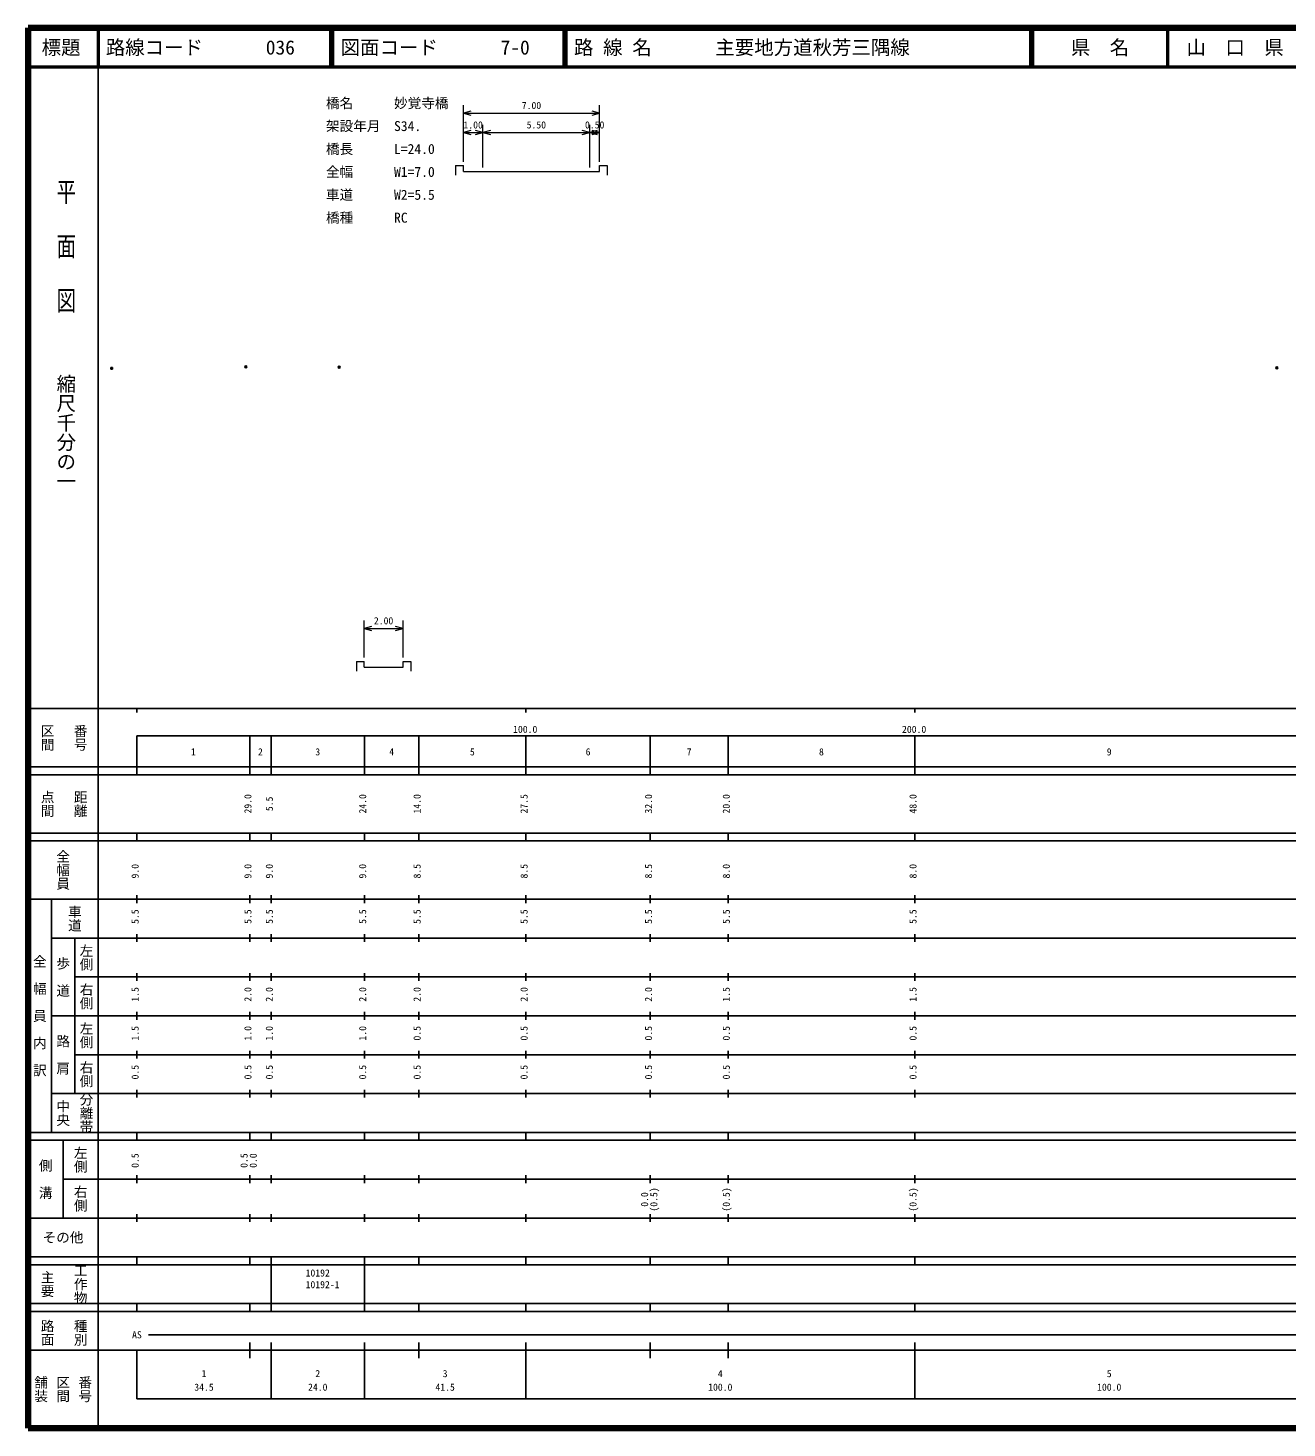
# Model space of a CAD drawing. Units: millimetres on the paper, with parts at other scales. Extents: x 40 to 680, y 20 to 380.
# Drawn here: x 40 to 363.7, y 20 to 380 of the extents above; entities that cross this region are included whole.
import ezdxf
from ezdxf.enums import TextEntityAlignment as Align

# ---------------------------------------------------------------- set-up
doc = ezdxf.new("R2010")
doc.units = ezdxf.units.MM
doc.header["$PDMODE"] = 32
doc.header["$PDSIZE"] = 0.5
doc.layers.add('S-OTRS', color=6, linetype='Continuous')
doc.layers.add('S-TTL-TXT', color=7, linetype='Continuous')
for name, color, linetype, lineweight in [('S-STR-HTXT', 7, 'Continuous', 13), ('S-TTL', 2, 'Continuous', 140), ('S-TTL-BAND', 7, 'Continuous', 25), ('S-TTL-LINE', 7, 'Continuous', 50)]:
    doc.layers.add(name, color=color, linetype=linetype, lineweight=lineweight)
doc.styles.add('@ＭＳ ゴシック', font='')
doc.styles.add('ＭＳ ゴシック', font='')
doc.styles.get('@ＭＳ ゴシック').set_extended_font_data('@MS Gothic')
doc.styles.get('ＭＳ ゴシック').set_extended_font_data('MS Gothic')

msp = doc.modelspace()

# ---------------------------------------------------------------- linework, layer by layer
at = {"layer": 'S-OTRS'}
for p in [(61.51, 292.488), (96.008, 292.897), (120.007, 292.796), (361.094, 292.628)]:
    msp.add_point(p, dxfattribs=at)
at = {"layer": 'S-STR-HTXT'}
for p, q in [((151.953, 345.615), (151.953, 360.115)), ((186.953, 345.615), (186.953, 360.115)), ((153.885, 358.633), (151.953, 358.115)), ((151.953, 358.115), (186.953, 358.115)), ((151.953, 358.115), (153.885, 357.598)), ((186.953, 358.115), (185.021, 358.633)), ((185.021, 357.598), (186.953, 358.115)), ((153.885, 353.633), (151.953, 353.115)), ((151.953, 353.115), (156.953, 353.115)), ((151.953, 353.115), (153.885, 352.598)), ((156.953, 353.115), (155.021, 353.633)), ((155.021, 352.598), (156.953, 353.115)), ((156.953, 344.115), (156.953, 355.115)), ((158.885, 353.633), (156.953, 353.115)), ((156.953, 353.115), (184.453, 353.115)), ((156.953, 353.115), (158.885, 352.598)), ((184.453, 353.115), (182.521, 353.633)), ((182.521, 352.598), (184.453, 353.115)), ((184.453, 344.115), (184.453, 355.115)), ((186.385, 353.633), (184.453, 353.115)), ((184.453, 353.115), (186.953, 353.115)), ((184.453, 353.115), (186.385, 352.598)), ((186.953, 353.115), (185.021, 353.633)), ((185.021, 352.598), (186.953, 353.115)), ((149.953, 344.615), (151.953, 344.615)), ((149.953, 344.615), (149.953, 342.115)), ((151.953, 343.115), (151.953, 344.615)), ((151.953, 343.115), (156.953, 343.115)), ((156.953, 343.115), (184.453, 343.115)), ((184.453, 343.115), (186.953, 343.115)), ((186.953, 343.115), (186.953, 344.615)), ((186.953, 344.615), (188.953, 344.615)), ((188.953, 344.615), (188.953, 342.115)), ((126.427, 218.103), (126.427, 227.603)), ((136.427, 218.103), (136.427, 227.603)), ((128.359, 226.121), (126.427, 225.603)), ((126.427, 225.603), (136.427, 225.603)), ((126.427, 225.603), (128.359, 225.085)), ((136.427, 225.603), (134.495, 226.121)), ((134.495, 225.085), (136.427, 225.603)), ((124.427, 217.103), (126.427, 217.103)), ((124.427, 217.103), (124.427, 214.603)), ((126.427, 215.603), (126.427, 217.103)), ((136.427, 215.603), (136.427, 217.103)), ((136.427, 217.103), (138.427, 217.103)), ((138.427, 217.103), (138.427, 214.603)), ((126.427, 215.603), (136.427, 215.603))]:
    msp.add_line(p, q, dxfattribs=at)
at = {"layer": 'S-TTL'}
for p, q in [((40, 380), (40, 20)), ((680, 380), (40, 380)), ((40, 20), (680, 20))]:
    msp.add_line(p, q, dxfattribs=at)
at = {"layer": 'S-TTL-BAND'}
for p, q in [((58, 370), (58, 20)), ((40, 205), (579, 205)), ((68, 205), (68, 204)), ((168, 205), (168, 204)), ((268, 205), (268, 204)), ((68, 198), (579, 198)), ((68, 198), (68, 188)), ((97, 188), (97, 198)), ((102.5, 188), (102.5, 198)), ((126.5, 188), (126.5, 198)), ((140.5, 188), (140.5, 198)), ((168, 188), (168, 198)), ((200, 188), (200, 198)), ((220, 188), (220, 198)), ((268, 188), (268, 198)), ((40, 190), (579, 190)), ((40, 188), (579, 188)), ((40, 173), (579, 173)), ((68, 171), (68, 173)), ((97, 171), (97, 173)), ((102.5, 171), (102.5, 173)), ((126.5, 171), (126.5, 173)), ((140.5, 171), (140.5, 173)), ((168, 171), (168, 173)), ((200, 171), (200, 173)), ((220, 171), (220, 173)), ((268, 171), (268, 173)), ((40, 171), (579, 171)), ((40, 156), (579, 156)), ((46, 96), (46, 156)), ((68, 155), (68, 157)), ((97, 155), (97, 157)), ((102.5, 155), (102.5, 157)), ((126.5, 155), (126.5, 157)), ((140.5, 155), (140.5, 157)), ((168, 155), (168, 157)), ((200, 155), (200, 157)), ((220, 155), (220, 157)), ((268, 155), (268, 157)), ((46, 146), (579, 146)), ((52, 146), (52, 106)), ((68, 145), (68, 147)), ((97, 145), (97, 147)), ((102.5, 145), (102.5, 147)), ((126.5, 145), (126.5, 147)), ((140.5, 145), (140.5, 147)), ((168, 145), (168, 147)), ((200, 145), (200, 147)), ((220, 145), (220, 147)), ((268, 145), (268, 147)), ((68, 135), (68, 137)), ((97, 135), (97, 137)), ((102.5, 135), (102.5, 137)), ((126.5, 135), (126.5, 137)), ((140.5, 135), (140.5, 137)), ((168, 135), (168, 137)), ((200, 135), (200, 137)), ((220, 135), (220, 137)), ((268, 135), (268, 137)), ((52, 136), (579, 136)), ((46, 126), (579, 126)), ((68, 125), (68, 127)), ((97, 125), (97, 127)), ((102.5, 125), (102.5, 127)), ((126.5, 125), (126.5, 127)), ((140.5, 125), (140.5, 127)), ((168, 125), (168, 127)), ((200, 125), (200, 127)), ((220, 125), (220, 127)), ((268, 125), (268, 127)), ((52, 116), (579, 116)), ((68, 115), (68, 117)), ((97, 115), (97, 117)), ((102.5, 115), (102.5, 117)), ((126.5, 115), (126.5, 117)), ((140.5, 115), (140.5, 117)), ((168, 115), (168, 117)), ((200, 115), (200, 117)), ((220, 115), (220, 117)), ((268, 115), (268, 117)), ((46, 106), (579, 106)), ((68, 105), (68, 107)), ((97, 105), (97, 107)), ((102.5, 105), (102.5, 107)), ((126.5, 105), (126.5, 107)), ((140.5, 105), (140.5, 107)), ((168, 105), (168, 107)), ((200, 105), (200, 107)), ((220, 105), (220, 107)), ((268, 105), (268, 107)), ((40, 96), (579, 96)), ((40, 94), (579, 94)), ((49, 94), (49, 74)), ((68, 94), (68, 96)), ((97, 94), (97, 96)), ((102.5, 94), (102.5, 96)), ((126.5, 94), (126.5, 96)), ((140.5, 94), (140.5, 96)), ((168, 94), (168, 96)), ((200, 94), (200, 96)), ((220, 94), (220, 96)), ((268, 94), (268, 96)), ((49, 84), (579, 84)), ((68, 83), (68, 85)), ((97, 83), (97, 85)), ((102.5, 83), (102.5, 85)), ((126.5, 83), (126.5, 85)), ((140.5, 83), (140.5, 85)), ((168, 83), (168, 85)), ((200, 83), (200, 85)), ((220, 83), (220, 85)), ((268, 83), (268, 85)), ((40, 74), (579, 74)), ((68, 73), (68, 75)), ((97, 73), (97, 75)), ((102.5, 73), (102.5, 75)), ((126.5, 73), (126.5, 75)), ((140.5, 73), (140.5, 75)), ((168, 73), (168, 75)), ((200, 73), (200, 75)), ((220, 73), (220, 75)), ((268, 73), (268, 75)), ((40, 64), (579, 64)), ((40, 62), (579, 62)), ((68, 62), (68, 64)), ((97, 62), (97, 64)), ((102.5, 62), (102.5, 64)), ((102.5, 52), (102.5, 62)), ((126.5, 62), (126.5, 64)), ((126.5, 52), (126.5, 62)), ((140.5, 62), (140.5, 64)), ((168, 62), (168, 64)), ((200, 62), (200, 64)), ((220, 62), (220, 64)), ((268, 62), (268, 64)), ((40, 52), (579, 52)), ((68, 50), (68, 52)), ((97, 50), (97, 52)), ((102.5, 50), (102.5, 52)), ((126.5, 50), (126.5, 52)), ((140.5, 50), (140.5, 52)), ((168, 50), (168, 52)), ((200, 50), (200, 52)), ((220, 50), (220, 52)), ((268, 50), (268, 52)), ((40, 50), (579, 50)), ((71, 44), (565, 44)), ((40, 40), (579, 40)), ((68, 40), (68, 27.5)), ((97, 38), (97, 42)), ((102.5, 27.5), (102.5, 42)), ((126.5, 27.5), (126.5, 42)), ((140.5, 38), (140.5, 42)), ((168, 27.5), (168, 42)), ((200, 38), (200, 42)), ((220, 38), (220, 42)), ((268, 27.5), (268, 42)), ((68, 27.5), (579, 27.5))]:
    msp.add_line(p, q, dxfattribs=at)
at = {"layer": 'S-TTL-LINE'}
for p, q in [((58, 380), (58, 370)), ((117.75, 380), (117.75, 370)), ((118.25, 380), (118.25, 370)), ((177.75, 380), (177.75, 370)), ((178.25, 380), (178.25, 370)), ((297.75, 380), (297.75, 370)), ((298.25, 380), (298.25, 370)), ((333, 380), (333, 370)), ((40, 370), (680, 370))]:
    msp.add_line(p, q, dxfattribs=at)

# ---------------------------------------------------------------- texts
at = {"layer": 'S-STR-HTXT', "style": 'ＭＳ ゴシック'}
for s, p in [('橋名\u3000\u3000\u3000妙覚寺橋', (116.611, 358.629)), ('架設年月\u3000S34.', (116.611, 352.737)), ('橋長\u3000\u3000\u3000L=24.0', (116.611, 346.846)), ('全幅\u3000\u3000\u3000W1=7.0', (116.611, 340.955)), ('車道\u3000\u3000\u3000W2=5.5', (116.611, 335.064)), ('橋種\u3000\u3000\u3000RC', (116.611, 329.173))]:
    msp.add_text(s, height=2.566, dxfattribs=at).set_placement(p, align=Align.BOTTOM_LEFT)
for s, p in [('7.00', (169.453, 358.615)), ('1.00', (154.453, 353.615)), ('5.50', (170.703, 353.615)), ('0.50', (185.703, 353.615)), ('2.00', (131.427, 226.103))]:
    msp.add_text(s, height=1.833, dxfattribs=at).set_placement(p, align=Align.BOTTOM_CENTER)
at = {"layer": 'S-TTL-BAND', "style": '@ＭＳ ゴシック', "width": 1.4}
msp.add_text('平  面  図', height=3.666, rotation=270, dxfattribs=at).set_placement((49.777, 306.475), align=Align.MIDDLE_RIGHT)
at = {"layer": 'S-TTL-BAND', "style": '@ＭＳ ゴシック'}
msp.add_text('縮尺千分の一', height=3.666, rotation=270, dxfattribs=at).set_placement((49.777, 261.03), align=Align.MIDDLE_RIGHT)
for s, p in [('区間', (45, 197.5)), ('番号', (53.5, 197.5)), ('点間', (45, 180.5)), ('距離', (53.5, 180.5)), ('全幅員', (49, 163.5)), ('車道', (52, 151)), ('左側', (55, 141)), ('全\u3000幅\u3000員\u3000内\u3000訳', (43, 126)), ('歩\u3000道', (49, 136)), ('右側', (55, 131)), ('左側', (55, 121)), ('路\u3000肩', (49, 116)), ('右側', (55, 111)), ('分離帯', (55, 101)), ('中央', (49, 101)), ('左側', (53.5, 89)), ('側\u3000溝', (44.5, 84)), ('右側', (53.5, 79)), ('工作物', (53.5, 57)), ('主要', (45, 57)), ('路面', (45, 44.5)), ('種別', (53.5, 44.5)), ('舗装', (43.333, 30)), ('区間', (49, 30)), ('番号', (54.667, 30))]:
    msp.add_text(s, height=2.566, rotation=270, dxfattribs=at).set_placement(p, align=Align.MIDDLE_CENTER)
at = {"layer": 'S-TTL-BAND', "style": 'ＭＳ ゴシック'}
for s, p in [('100.0', (167.844, 198.195)), ('200.0', (267.844, 198.195)), ('1', (82.5, 192.405)), ('2', (99.75, 192.405)), ('3', (114.5, 192.405)), ('4', (133.5, 192.405)), ('5', (154.25, 192.405)), ('6', (184, 192.405)), ('7', (210, 192.405)), ('8', (244, 192.405)), ('9', (318, 192.405)), ('AS', (68, 42.5)), ('1', (85.25, 32.523)), ('2', (114.5, 32.523)), ('3', (147.25, 32.523)), ('4', (218, 32.523)), ('5', (318, 32.523)), ('34.5', (85.25, 29.033)), ('24.0', (114.5, 29.033)), ('41.5', (147.25, 29.033)), ('100.0', (218, 29.033)), ('100.0', (318, 29.033))]:
    msp.add_text(s, height=1.833, dxfattribs=at).set_placement(p, align=Align.BOTTOM_CENTER)
for s, p in [('29.0', (98, 180.5)), ('5.5', (103.5, 180.5)), ('24.0', (127.5, 180.5)), ('14.0', (141.5, 180.5)), ('27.5', (169, 180.5)), ('32.0', (201, 180.5)), ('20.0', (221, 180.5)), ('48.0', (269, 180.5)), ('9.0', (69, 163.174)), ('9.0', (98, 163.174)), ('9.0', (103.5, 163.174)), ('9.0', (127.5, 163.174)), ('8.5', (141.5, 163.174)), ('8.5', (169, 163.174)), ('8.5', (201, 163.174)), ('8.0', (221, 163.174)), ('8.0', (269, 163.174)), ('5.5', (69, 151.5)), ('5.5', (98, 151.5)), ('5.5', (103.5, 151.5)), ('5.5', (127.5, 151.5)), ('5.5', (141.5, 151.5)), ('5.5', (169, 151.5)), ('5.5', (201, 151.5)), ('5.5', (221, 151.5)), ('5.5', (269, 151.5)), ('1.5', (69, 131.5)), ('2.0', (98, 131.5)), ('2.0', (103.5, 131.5)), ('2.0', (127.5, 131.5)), ('2.0', (141.5, 131.5)), ('2.0', (169, 131.5)), ('2.0', (201, 131.5)), ('1.5', (221, 131.5)), ('1.5', (269, 131.5)), ('1.5', (69, 121.5)), ('1.0', (98, 121.5)), ('1.0', (103.5, 121.5)), ('1.0', (127.5, 121.5)), ('0.5', (141.5, 121.5)), ('0.5', (169, 121.5)), ('0.5', (201, 121.5)), ('0.5', (221, 121.5)), ('0.5', (269, 121.5)), ('0.5', (69, 111.5)), ('0.5', (98, 111.5)), ('0.5', (103.5, 111.5)), ('0.5', (127.5, 111.5)), ('0.5', (141.5, 111.5)), ('0.5', (169, 111.5)), ('0.5', (201, 111.5)), ('0.5', (221, 111.5)), ('0.5', (269, 111.5)), ('0.5', (69, 88.764)), ('0.5', (97, 88.764)), ('0.0', (99.37, 88.764)), ('0.0', (200, 78.764)), ('(0.5)', (202.37, 78.764)), ('(0.5)', (221, 78.764)), ('(0.5)', (269, 78.764))]:
    msp.add_text(s, height=1.833, rotation=90, dxfattribs=at).set_placement(p, align=Align.BOTTOM_CENTER)
msp.add_text('その他', height=2.566, dxfattribs=at).set_placement((49, 69), align=Align.MIDDLE_CENTER)
for s, p in [('10192', (111.375, 58.405)), ('10192-1', (111.375, 55.405))]:
    msp.add_text(s, height=1.833, dxfattribs=at).set_placement(p, align=Align.BOTTOM_LEFT)
at = {"layer": 'S-TTL-TXT', "style": 'ＭＳ ゴシック'}
for s, p in [('標題', (48.5, 375)), ('県\u3000名', (315.625, 375)), ('山\u3000口\u3000県', (350.375, 375))]:
    msp.add_text(s, height=3.666, dxfattribs=at).set_placement(p, align=Align.MIDDLE_CENTER)
for s, p in [('路線コード', (60, 375)), ('036', (101.142, 375)), ('図面コード', (120.38, 375)), ('7-0', (161.521, 375)), ('路 線 名', (180.38, 375)), ('主要地方道秋芳三隅線', (216.734, 375))]:
    msp.add_text(s, height=3.666, dxfattribs=at).set_placement(p, align=Align.MIDDLE_LEFT)

doc.saveas('drawing.dxf')
